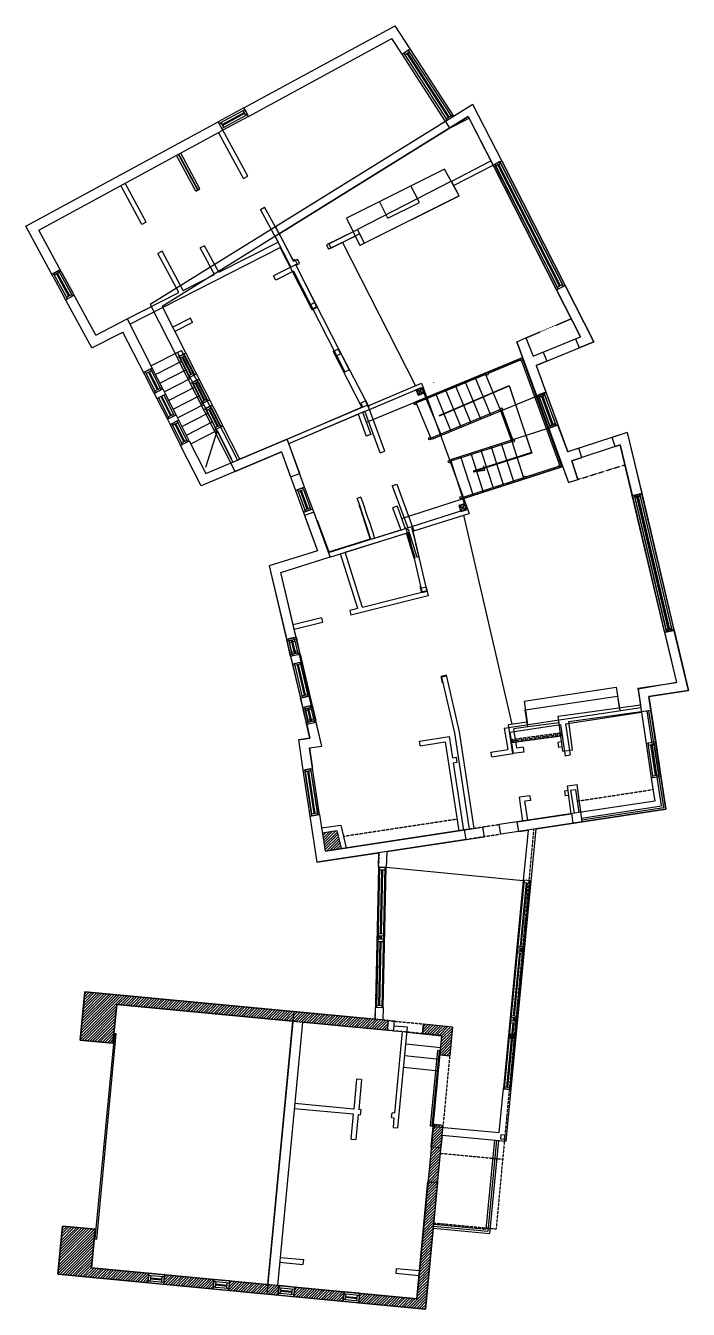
# Model space of a CAD drawing. Header units: inches. Extents: x -829 to 1431, y -48 to 1320.
# Drawn here: x 0 to 682, y 0 to 1320 of the extents above; entities that cross this region are included whole.
import ezdxf

# ---------------------------------------------------------------- set-up
doc = ezdxf.new("R2010")
doc.units = ezdxf.units.IN
doc.header["$MEASUREMENT"] = 0
doc.linetypes.add('DASHED2', pattern=[0.375, 0.25, -0.125])
doc.linetypes.add('HIDDEN2', pattern=[0.1875, 0.125, -0.0625])
for name, color, linetype in [('0-import', 1, 'Continuous'), ('a-anno-dims', 68, 'Continuous'), ('a-anno-note', 15, 'Continuous'), ('a-clng-soff', 167, 'DASHED2'), ('a-deck', 87, 'Continuous'), ('a-door-garage', 5, 'Continuous'), ('a-flor-levl-01', 210, 'Continuous'), ('a-flor-levl-02', 216, 'Continuous'), ('a-glaz-ext', 155, 'Continuous'), ('a-glaz-frm', 156, 'Continuous'), ('a-mill-shlf', 78, 'DASHED2'), ('a-mill-step', 106, 'Continuous'), ('a-step-rise', 5, 'Continuous'), ('a-wall-below', 54, 'Continuous'), ('a-wall-conc', 42, 'Continuous'), ('a-wall-head', 58, 'DASHED2'), ('a-wall-int', 34, 'Continuous'), ('a-wall-low', 65, 'Continuous'), ('a-wall-new', 54, 'Continuous'), ('a-wall-new2', 54, 'Continuous'), ('a-wall-panl', 8, 'Continuous'), ('a-wall-patt', 229, 'Continuous'), ('s-cols-wood', 2, 'Continuous')]:
    doc.layers.add(name, color=color, linetype=linetype)
pattern_1 = [(45, (-24059772.783, -8673728.2047), (-1.41421356237, 1.41421356237), [])]

msp = doc.modelspace()

# ---------------------------------------------------------------- hatches: boundary and pattern name
at = {"layer": 'a-wall-patt'}
h = msp.add_hatch(dxfattribs=at)
h.set_pattern_fill('ANSI31', color=256, scale=16, style=0)
h.set_pattern_definition([(45, (-24059772.783, -8673728.2047), (-1.41421356237, 1.41421356237), [])])
h.paths.add_polyline_path([(324.6, 473.9), (320.2, 492.4), (305.1, 490.1), (308, 471.3)])
h = msp.add_hatch(dxfattribs=at)
h.set_pattern_fill('ANSI31', color=256, scale=16, style=0)
h.set_pattern_definition(pattern_1)
h.paths.add_polyline_path([(55.9, 276.9), (89.8, 273.7), (93.6, 313.5), (372.3, 287), (373.3, 296.9), (60.7, 326.7)])
h = msp.add_hatch(dxfattribs=at)
h.set_pattern_fill('ANSI31', color=256, scale=16, style=0)
h.set_pattern_definition(pattern_1)
h.paths.add_polyline_path([(408.2, 283.6), (409.1, 293.5), (439, 290.7), (436.1, 260.8), (426.2, 261.8), (428.1, 281.7)])
h = msp.add_hatch(dxfattribs=at)
h.set_pattern_fill('ANSI31', color=256, scale=16, style=0)
h.set_pattern_definition(pattern_1)
h.paths.add_polyline_path([(125.8, 27.1), (126.8, 37.1), (67.8, 42.7), (71.6, 82.5), (37.8, 85.7), (33, 36)])
h.paths.add_polyline_path([(192.7, 20.8), (193.7, 30.7), (142.7, 35.6), (141.7, 25.6)])
h.paths.add_polyline_path([(259.6, 14.4), (260.6, 24.4), (209.6, 29.2), (208.6, 19.3)])
h.paths.add_polyline_path([(343.4, 16.5), (342.4, 6.5), (411.3, 0), (429.3, 189.1), (419.4, 190.1), (402.3, 10.9)])
h.paths.add_polyline_path([(326.5, 8.1), (327.5, 18), (276.5, 22.9), (275.5, 12.9)])

# ---------------------------------------------------------------- linework, layer by layer
for p, q in [((365.8, 384.4), (362.2, 381)), ((362.3, 384.5), (365.7, 380.9)), ((513.1, 371.1), (506.1, 371.7)), ((512.1, 371.2), (508.3, 368)), ((508.7, 371.5), (511.8, 367.7)), ((512.8, 367.6), (505.8, 368.2)), ((505.9, 295.9), (499, 296.6)), ((506.2, 299.4), (499.2, 300.1)), ((505.3, 299.5), (501.5, 296.3)), ((501.8, 299.8), (505, 296)), ((499.2, 226), (492.3, 226.7))]:
    msp.add_line(p, q)
at = {"layer": '0-import'}
msp.add_lwpolyline([(256.9, 1113.2), (260.7, 1106.2), (455.2, 1226.9), (478.4, 1181.2), (480.7, 1176.8), (546.1, 1048.5), (555, 1053), (489.6, 1181.3), (460, 1239.3), (256.9, 1113.2)], dxfattribs=at)
at = {"layer": 'a-anno-dims'}
for p, q in [((401.6, 945.9), (409.4, 942.7)), ((401.7, 945.5), (409.6, 942.3)), ((403.9, 940.4), (407.1, 948.2)), ((404, 940), (407.3, 947.8)), ((445.6, 826.7), (453.2, 822.8)), ((445.8, 826.2), (453.3, 822.4)), ((447.5, 821), (451.3, 828.5)), ((447.6, 820.5), (451.5, 828.1)), ((281.2, 673.6), (294.1, 619.1)), ((282.2, 673.8), (295.1, 619.3)), ((561.3, 509.8), (562.8, 499.9))]:
    msp.add_line(p, q, dxfattribs=at)
at = {"layer": 'a-anno-note'}
msp.add_lwpolyline([(425.3, 919.4), (497.3, 950.2), (520.3, 881.1), (460.1, 861.9), (471.9, 863.5), (471.1, 867.5)], dxfattribs=at)
at = {"layer": 'a-clng-soff'}
for p, q in [((514.5, 999.1), (561.2, 1018.9)), ((568, 853.5), (616.3, 868.6)), ((522.5, 493.8), (483.9, 82.7)), ((363.3, 469.6), (359.4, 298.6)), ((426.6, 160.5), (490.6, 154.4)), ((419.8, 88.8), (483.9, 82.7))]:
    msp.add_line(p, q, dxfattribs=at)
at = {"layer": 'a-deck'}
for p, q in [((653.9, 517.7), (639.1, 615.5)), ((656.2, 516), (641.1, 615.8)), ((658.5, 514.4), (643, 616.1)), ((571.8, 505.3), (653.9, 517.7)), ((572.1, 503.3), (656.2, 516)), ((572.4, 501.3), (658.5, 514.4)), ((482.2, 174.1), (473.4, 82.5)), ((484.2, 173.9), (475.2, 80.3)), ((486.2, 173.7), (477, 78.1)), ((419.3, 83.6), (477, 78.1)), ((419.5, 85.6), (475.2, 80.3)), ((419.7, 87.6), (473.4, 82.5))]:
    msp.add_line(p, q, dxfattribs=at)
at = {"layer": 'a-door-garage'}
msp.add_lwpolyline([(71.2, 72.5), (73.2, 72.3), (93.2, 283.4), (91.2, 283.6)], close=True, dxfattribs=at)
at = {"layer": 'a-flor-levl-01'}
msp.add_lwpolyline([(425.5, 918.9), (497.4, 949.8), (520.5, 880.7), (460.3, 861.5), (472.1, 863), (471.3, 867.1)], dxfattribs=at)
at = {"layer": 'a-flor-levl-02'}
for p, q in [((325.7, 1097.2), (400.9, 949.7)), ((352.3, 929.1), (407.2, 952.4)), ((407.2, 952.4), (456.3, 818.5)), ((399.4, 800.7), (456.3, 818.5)), ((500.4, 601.9), (450.7, 816.8))]:
    msp.add_line(p, q, dxfattribs=at)
at = {"layer": 'a-glaz-ext'}
for p, q in [((546.1, 1048.5), (480.7, 1176.8)), ((482.5, 1177.7), (547.8, 1049.4)), ((483.4, 1176), (488.7, 1178.7)), ((549.2, 1052.3), (485.6, 1177.1)), ((550.1, 1052.8), (486.5, 1177.5)), ((553.2, 1052.1), (487.8, 1180.5)), ((489.6, 1181.3), (555, 1053)), ((546.9, 1051.2), (552.3, 1053.9)), ((657, 696.8), (623.8, 837)), ((625.8, 837.4), (658.9, 697.3)), ((626.2, 835.5), (632.1, 836.9)), ((660.9, 699.8), (628.7, 836)), ((661.9, 700), (629.6, 836.3)), ((664.8, 698.7), (631.6, 838.8)), ((633.6, 839.3), (666.7, 699.1)), ((658.5, 699.2), (664.3, 700.6))]:
    msp.add_line(p, q, dxfattribs=at)
at = {"layer": 'a-glaz-frm'}
for p, q in [((440.3, 1227.1), (395.5, 1296.3)), ((431.8, 1221.8), (387.1, 1290.8)), ((389.9, 1290.3), (432.4, 1224.5)), ((392, 1291.6), (434.5, 1225.8)), ((392.8, 1292.2), (435.3, 1226.4)), ((437.5, 1227.7), (394.9, 1293.5)), ((224.5, 1235.8), (198.1, 1221.5)), ((200.8, 1220.7), (223.7, 1233.1)), ((202, 1218.5), (224.8, 1230.9)), ((202.5, 1217.7), (225.3, 1230.1)), ((226.5, 1227.9), (203.7, 1215.5)), ((229.1, 1227), (202.7, 1212.7)), ((480.7, 1176.8), (546.1, 1048.5)), ((546.9, 1051.2), (483.4, 1175.9)), ((549.2, 1052.3), (485.6, 1177.1)), ((550.1, 1052.8), (486.5, 1177.5)), ((488.7, 1178.6), (552.3, 1053.9)), ((555, 1053), (489.6, 1181.3)), ((28.3, 1061.9), (39.7, 1040.9)), ((28.3, 1061.9), (39.7, 1040.9)), ((42.9, 1039.2), (28.6, 1065.5)), ((31.7, 1065), (44.1, 1042.1)), ((32.6, 1065.4), (45, 1042.6)), ((33.9, 1068.4), (48.2, 1042)), ((37, 1066.7), (48.5, 1045.6)), ((48.5, 1045.6), (37, 1066.7)), ((193.9, 904.1), (155.8, 979)), ((158.5, 978.1), (167.6, 960.3)), ((160.7, 979.2), (169.8, 961.4)), ((161.6, 979.7), (170.7, 961.9)), ((163.8, 980.8), (172.9, 963)), ((164.7, 983.5), (202.9, 908.6)), ((127.1, 964.2), (136.2, 946.4)), ((129.3, 965.3), (139.3, 945.7)), ((141.1, 946.6), (130.2, 968)), ((121.3, 963.5), (132.2, 942.1)), ((133.9, 943), (124, 962.6)), ((126.2, 963.7), (135.3, 945.9)), ((166.7, 957.6), (175.6, 962.1)), ((169.4, 952.2), (178.3, 956.8)), ((172.1, 951.4), (181.2, 933.5)), ((174.3, 952.5), (183.4, 934.7)), ((175.2, 953), (184.3, 935.1)), ((177.5, 954.1), (186.5, 936.3)), ((147.6, 916.3), (136.7, 937.7)), ((138.9, 938.8), (148.9, 919.2)), ((139.8, 939.3), (149.8, 919.7)), ((142, 940.4), (152.9, 919)), ((154.7, 919.9), (143.8, 941.3)), ((525.7, 939.8), (537.9, 906.3)), ((525.8, 939.3), (537.9, 906.3)), ((539.2, 908.5), (528.2, 938.6)), ((539.1, 908.9), (528.4, 938.1)), ((541.6, 909.4), (530.7, 939.4)), ((541.4, 909.8), (530.8, 939)), ((542.5, 909.7), (531.6, 939.8)), ((542.4, 910.1), (531.8, 939.4)), ((533.8, 940.6), (544.9, 910.6)), ((534, 940.2), (544.7, 911)), ((535.2, 942.7), (547.3, 909.8)), ((535.2, 942.7), (547.3, 909.8)), ((134.9, 936.8), (145.8, 915.4)), ((180.3, 930.8), (189.2, 935.4)), ((183.1, 925.5), (192, 930)), ((185.7, 924.6), (194.8, 906.8)), ((188, 925.8), (197, 907.9)), ((188.9, 926.2), (197.9, 908.4)), ((191.1, 927.3), (200.2, 909.5)), ((155.6, 913.7), (166.5, 892.3)), ((168.3, 893.2), (157.4, 914.6)), ((148.5, 910), (159.4, 888.6)), ((161.2, 889.5), (150.3, 910.9)), ((153.4, 910.3), (162.5, 892.5)), ((154.3, 910.7), (163.4, 892.9)), ((295.2, 823.1), (286.9, 845.7)), ((277.5, 842.3), (285.8, 819.7)), ((280.1, 841.1), (287, 822.3)), ((282.4, 842), (289.3, 823.1)), ((283.4, 842.3), (290.2, 823.5)), ((285.7, 843.2), (292.6, 824.3)), ((624, 836.3), (657.2, 696.1)), ((626.4, 834.8), (658.6, 698.5)), ((628.8, 835.3), (661.1, 699.1)), ((629.8, 835.6), (662.1, 699.3)), ((664.5, 699.9), (632.2, 836.2)), ((666.9, 698.4), (633.7, 838.6)), ((268.3, 689), (272, 673.4)), ((272.5, 671.5), (268.8, 687.1)), ((270.8, 687.5), (273.5, 675.9)), ((273.2, 688.1), (275.9, 676.4)), ((274.2, 688.3), (276.9, 676.7)), ((276.6, 688.9), (279.4, 677.2)), ((277, 687), (280.3, 673.3)), ((278.1, 691.3), (281.8, 675.7)), ((282.2, 673.8), (278.5, 689.4)), ((278.5, 689.4), (278.5, 689.4)), ((274.4, 672), (271.2, 685.6)), ((273.6, 686.2), (276.4, 674.5)), ((274.6, 686.4), (277.4, 674.7)), ((274.3, 663.7), (282.6, 628.7)), ((276.7, 662.2), (284.1, 631.1)), ((279.2, 662.8), (286.5, 631.7)), ((280.1, 663), (287.5, 631.9)), ((282.6, 663.6), (289.9, 632.5)), ((284.1, 666), (292.4, 631)), ((294.7, 621.3), (298.3, 605.7)), ((284.9, 618.9), (288.6, 603.4)), ((289.1, 601.4), (285.4, 617)), ((287.3, 617.5), (290.1, 605.8)), ((291, 601.9), (287.8, 615.5)), ((289.8, 618), (292.5, 606.4)), ((290.2, 616.1), (293, 604.4)), ((290.7, 618.3), (293.5, 606.6)), ((291.2, 616.3), (294, 604.6)), ((293.2, 618.8), (295.9, 607.2)), ((293.6, 616.9), (296.9, 603.3)), ((298.8, 603.7), (295.1, 619.3)), ((638.1, 582), (643.5, 546.4)), ((645.2, 548.7), (640.3, 582.1)), ((646.2, 583), (651.1, 549.6)), ((648, 583.5), (653.4, 547.9)), ((647.7, 549.1), (643, 580.7)), ((648.7, 549.3), (644, 580.9)), ((285.2, 554.7), (292.4, 507.3)), ((285.2, 554.7), (292.4, 507.3)), ((294.4, 507.6), (287.2, 555)), ((293.1, 555.9), (300.3, 508.5)), ((302.3, 508.8), (295.1, 556.2)), ((302.3, 508.8), (295.1, 556.2)), ((287.5, 553.1), (294.1, 509.6)), ((289.9, 553.4), (296.5, 509.9)), ((289.9, 553.4), (296.5, 509.9)), ((290.9, 553.6), (297.5, 510.1)), ((290.9, 553.6), (297.5, 510.1)), ((293.4, 554), (300, 510.5)), ((362.9, 454.8), (359.7, 310.8)), ((363.9, 454.8), (360.7, 310.7)), ((363.8, 452.1), (369.8, 452)), ((364.9, 386.4), (366.3, 452)), ((365.9, 386.4), (367.3, 452)), ((366.7, 310.6), (369.9, 454.6)), ((367.7, 310.6), (370.9, 454.6)), ((511.8, 441.1), (491.3, 227.5)), ((512.8, 441.7), (492.3, 226.7)), ((498.2, 226.1), (518.8, 441.1)), ((499.3, 226.7), (519.8, 440.4)), ((508.8, 373.2), (515.1, 438.8)), ((509.8, 373.1), (516.1, 438.7)), ((512.6, 439), (518.6, 438.4)), ((361.3, 384.5), (369.3, 384.3)), ((362.4, 386.5), (368.4, 386.3)), ((365.8, 384.4), (365.7, 380.9)), ((361.2, 381), (369.2, 380.8)), ((362.2, 378.4), (368.2, 378.2)), ((363.2, 312.7), (364.7, 378.3)), ((364.2, 312.7), (365.7, 378.3)), ((512.3, 372.9), (506.3, 373.5)), ((508.3, 368), (508.7, 371.5)), ((501.9, 301.6), (508.1, 366.3)), ((502.9, 301.5), (509.1, 366.2)), ((511.6, 365.9), (505.7, 366.5)), ((360.7, 312.7), (366.7, 312.6)), ((360.7, 310.7), (366.7, 310.6)), ((494.9, 228.4), (501.3, 294.6)), ((495.9, 228.3), (502.3, 294.5)), ((504.8, 294.3), (498.8, 294.8)), ((505.5, 301.2), (499.5, 301.8)), ((501.5, 296.3), (501.8, 299.8)), ((492.5, 228.7), (498.4, 228.1)), ((141.7, 25.6), (125.8, 27.1)), ((142.7, 35.6), (126.8, 37.1)), ((141.9, 27.6), (128, 28.9)), ((128.2, 31.4), (140.2, 30.3)), ((128.3, 32.4), (140.3, 31.3)), ((128.6, 34.9), (142.5, 33.6)), ((209.6, 29.2), (193.7, 30.7)), ((195.5, 28.6), (209.4, 27.2)), ((208.6, 19.3), (192.7, 20.8)), ((208.8, 21.3), (194.9, 22.6)), ((195.1, 25.1), (207.1, 23.9)), ((195.2, 26.1), (207.2, 24.9)), ((275.5, 12.9), (259.6, 14.4)), ((276.5, 22.9), (260.6, 24.4)), ((275.7, 14.9), (261.8, 16.2)), ((262, 18.7), (274, 17.6)), ((262.1, 19.7), (274.1, 18.6)), ((262.4, 22.2), (276.3, 20.9)), ((343.4, 16.5), (327.5, 18)), ((329, 13.3), (341, 12.2)), ((329.3, 15.8), (343.2, 14.5)), ((342.4, 6.5), (326.5, 8.1)), ((342.6, 8.5), (328.7, 9.9)), ((328.9, 12.4), (340.9, 11.2))]:
    msp.add_line(p, q, dxfattribs=at)
for points in [[(388.8, 1291.9), (389.9, 1290.3), (394.9, 1293.5), (393.8, 1295.2)], [(223.7, 1233.1), (225.4, 1234.1), (228.3, 1228.8), (226.5, 1227.9)], [(199.1, 1219.8), (200.8, 1220.7), (203.7, 1215.5), (201.9, 1214.5)], [(433.5, 1222.8), (432.4, 1224.5), (437.5, 1227.7), (438.6, 1226)], [(482.5, 1177.7), (483.4, 1175.9), (488.7, 1178.6), (487.8, 1180.4)], [(33.9, 1068.4), (34.8, 1066.6), (29.5, 1063.8), (28.6, 1065.5)], [(47.2, 1043.8), (48.2, 1042), (42.9, 1039.2), (41.9, 1040.9)], [(547.8, 1049.4), (546.9, 1051.2), (552.3, 1053.9), (553.2, 1052.1)], [(157.6, 979.9), (158.5, 978.1), (163.8, 980.8), (162.9, 982.6)], [(128.4, 967.1), (129.3, 965.3), (124, 962.6), (123, 964.4)], [(168.5, 958.5), (167.6, 960.3), (172.9, 963), (173.8, 961.2)], [(171.2, 953.1), (172.1, 951.4), (177.5, 954.1), (176.6, 955.9)], [(138.4, 947.5), (139.3, 945.7), (133.9, 943), (133, 944.8)], [(527.5, 940.4), (528.2, 938.6), (533.8, 940.6), (533.2, 942.5)], [(527.7, 940), (528.4, 938.1), (534, 940.2), (533.3, 942.1)], [(182.1, 931.8), (181.2, 933.5), (186.5, 936.3), (187.4, 934.5)], [(184.8, 926.4), (185.7, 924.6), (191.1, 927.3), (190.2, 929.1)], [(152, 920.8), (152.9, 919), (147.6, 916.3), (146.7, 918.1)], [(155.6, 913.7), (156.5, 911.9), (151.2, 909.2), (150.3, 910.9)], [(539.8, 907), (539.1, 908.9), (544.7, 911), (545.4, 909.1)], [(195.7, 905), (194.8, 906.8), (200.2, 909.5), (201.1, 907.7)], [(539.9, 906.6), (539.2, 908.5), (544.9, 910.6), (545.6, 908.7)], [(165.6, 894), (166.5, 892.3), (161.2, 889.5), (160.3, 891.3)], [(279.4, 843), (280.1, 841.1), (285.7, 843.2), (285, 845)], [(625.9, 836.7), (626.4, 834.8), (632.2, 836.2), (631.8, 838.1)], [(287.6, 820.4), (287, 822.3), (292.6, 824.3), (293.3, 822.5)], [(659.1, 696.6), (658.6, 698.5), (664.5, 699.9), (664.9, 698)], [(270.3, 689.5), (270.8, 687.5), (276.6, 688.9), (276.1, 690.9)], [(276.6, 688.9), (277, 687), (271.2, 685.6), (270.7, 687.5)], [(274, 673.9), (273.5, 675.9), (279.4, 677.2), (279.8, 675.3)], [(279.8, 675.3), (280.3, 673.3), (274.4, 672), (274, 673.9)], [(276.7, 662.2), (276.3, 664.2), (282.1, 665.6), (282.6, 663.6)], [(284.6, 629.1), (284.1, 631.1), (289.9, 632.5), (290.4, 630.5)], [(286.9, 619.4), (287.3, 617.5), (293.2, 618.8), (292.7, 620.8)], [(293.2, 618.8), (293.6, 616.9), (287.8, 615.5), (287.3, 617.5)], [(290.6, 603.8), (290.1, 605.8), (295.9, 607.2), (296.4, 605.2)], [(296.4, 605.2), (296.9, 603.3), (291, 601.9), (290.6, 603.8)], [(640.3, 582.3), (640.6, 580.4), (646.5, 581.3), (646.2, 583.2)], [(293.1, 555.9), (293.4, 554), (287.5, 553.1), (287.2, 555)], [(287.2, 555), (287.5, 553.1), (293.4, 554), (293.1, 555.9)], [(645.5, 546.7), (645.2, 548.7), (651.1, 549.6), (651.4, 547.6)], [(300, 510.5), (300.3, 508.5), (294.4, 507.6), (294.1, 509.6)], [(294.4, 507.6), (294.1, 509.6), (300, 510.5), (300.3, 508.5)], [(126.6, 35.1), (128.6, 34.9), (128, 28.9), (126, 29.1)], [(140.5, 33.8), (142.5, 33.6), (141.9, 27.6), (139.9, 27.8)], [(193.5, 28.7), (195.5, 28.6), (194.9, 22.6), (192.9, 22.8)], [(207.4, 27.4), (209.4, 27.2), (208.8, 21.3), (206.8, 21.5)], [(260.4, 22.4), (262.4, 22.2), (261.8, 16.2), (259.8, 16.4)], [(274.3, 21.1), (276.3, 20.9), (275.7, 14.9), (273.7, 15.1)], [(327.3, 16), (329.3, 15.8), (328.7, 9.9), (326.7, 10.1)], [(341.2, 14.7), (343.2, 14.5), (342.6, 8.5), (340.6, 8.7)]]:
    msp.add_lwpolyline(points, close=True, dxfattribs=at)
at = {"layer": 'a-mill-shlf'}
for p, q in [((499, 586), (551.5, 593.1)), ((499.2, 584.5), (551.7, 591.6)), ((567.2, 522.7), (645.3, 534.6)), ((444, 504.1), (326.8, 486.3))]:
    msp.add_line(p, q, dxfattribs=at)
at = {"layer": 'a-mill-shlf', "linetype": 'HIDDEN2'}
msp.add_line((499.3, 583), (551.9, 590.1), dxfattribs=at)
at = {"layer": 'a-mill-step'}
for p, q in [((508.5, 976.1), (475.6, 962.5)), ((510, 975.5), (549.2, 868.6)), ((473.1, 961.5), (400.6, 931.5)), ((473.5, 961.6), (473.1, 961.5)), ((488.4, 925.5), (415.5, 895.4)), ((489.8, 924.9), (501.1, 894.1)), ((500.5, 892.7), (436.9, 872.2)), ((514.5, 856.3), (548.5, 867.2)), ((448.8, 835.1), (512.4, 855.6))]:
    msp.add_line(p, q, dxfattribs=at)
for centre in [(509.6, 976.5), (474.5, 962), (400.6, 931.5), (489.4, 925.9), (415.5, 895.4), (501.5, 893), (435.8, 871.8), (549.6, 867.6), (513.5, 855.9), (447.8, 834.8)]:
    msp.add_circle(centre, 1.12, dxfattribs=at)
at = {"layer": 'a-step-rise'}
for p, q in [((156, 984), (129.2, 970.4)), ((510.5, 978.5), (401.4, 933.4)), ((411.6, 937.6), (510.5, 978.5)), ((510.5, 978.5), (551.6, 866.6)), ((510.5, 978.5), (551.6, 866.6)), ((160.5, 975.1), (133.8, 961.5)), ((165.1, 966.2), (138.3, 952.6)), ((169.6, 957.3), (142.9, 943.6)), ((419.4, 953.1), (419.6, 952.8)), ((468.3, 915.6), (452.2, 954.4)), ((468.3, 915.6), (452.2, 954.4)), ((478.5, 919.8), (462.4, 958.6)), ((478.5, 919.8), (462.4, 958.6)), ((488.6, 924), (472.6, 962.8)), ((488.6, 924), (472.6, 962.8)), ((174.1, 948.4), (147.4, 934.7)), ((178.7, 939.4), (151.9, 925.8)), ((350.4, 912.3), (417.2, 939.9)), ((353.5, 925.6), (407.1, 948.2)), ((407.1, 948.2), (411.5, 937.5)), ((427.6, 898.8), (411.6, 937.6)), ((427.6, 898.8), (411.6, 937.6)), ((525, 939), (417.5, 894.6)), ((525, 939), (417.5, 894.6)), ((437.8, 903), (421.7, 941.8)), ((437.8, 903), (421.7, 941.8)), ((448, 907.2), (431.9, 946)), ((448, 907.2), (431.9, 946)), ((458.1, 911.4), (442.1, 950.2)), ((458.1, 911.4), (442.1, 950.2)), ((183.2, 930.5), (156.5, 916.9)), ((417.5, 894.6), (401.4, 933.4)), ((417.5, 894.6), (401.4, 933.4)), ((187.8, 921.6), (161, 908)), ((192.3, 912.7), (165.6, 899.1)), ((499.6, 894), (488.6, 924)), ((488.7, 924), (499.7, 894)), ((196.8, 903.8), (170.1, 890.2)), ((196.8, 903.8), (185.1, 865.7)), ((196.8, 903.8), (211.7, 874.7)), ((537.1, 906.1), (436.8, 873.7)), ((537.1, 906.1), (436.8, 873.7)), ((478.7, 887.2), (491.6, 847.2)), ((478.7, 887.2), (491.6, 847.2)), ((489.2, 890.6), (502, 850.6)), ((489.2, 890.6), (502, 850.6)), ((499.6, 894), (512.5, 854)), ((499.6, 894), (512.5, 854)), ((436.8, 873.7), (449.7, 833.7)), ((436.8, 873.7), (449.7, 833.7)), ((447.3, 877.1), (460.2, 837.1)), ((447.3, 877.1), (460.2, 837.1)), ((457.8, 880.5), (470.6, 840.5)), ((457.8, 880.5), (470.6, 840.5)), ((468.2, 883.8), (481.1, 843.9)), ((468.2, 883.8), (481.1, 843.9)), ((386.7, 813.5), (551.6, 866.6)), ((551.6, 866.6), (449.7, 833.7)), ((453.2, 822.8), (449.6, 833.8)), ((397.1, 805.3), (453.2, 822.8)), ((370.9, 454.6), (511.8, 441.1)), ((392.2, 285.1), (428, 281.3)), ((419.2, 188.1), (428, 281.3)), ((391.1, 273), (426.9, 269.3)), ((389.9, 261.1), (425.8, 257.4)), ((388.8, 249.1), (424.6, 245.4))]:
    msp.add_line(p, q, dxfattribs=at)
msp.add_lwpolyline([(416.1, 188.7), (418.1, 188.5), (425.5, 266), (423.5, 266.2)], close=True, dxfattribs=at)
at = {"layer": 'a-wall-below'}
for p, q in [((55.9, 276.9), (60.7, 326.7)), ((60.7, 326.7), (275.7, 306.2)), ((93.6, 313.5), (89.8, 273.7)), ((274.8, 296.3), (93.6, 313.5)), ((249, 25.5), (274.8, 296.3)), ((89.8, 273.7), (55.9, 276.9)), ((33, 36), (37.8, 85.7)), ((37.8, 85.7), (71.6, 82.5)), ((71.6, 82.5), (67.8, 42.7)), ((67.8, 42.7), (249, 25.5)), ((248.1, 15.5), (33, 36))]:
    msp.add_line(p, q, dxfattribs=at)
at = {"layer": 'a-wall-conc'}
for p, q in [((512.6, 625.6), (607.5, 640)), ((607.5, 640), (611.2, 615.8)), ((512.6, 625.6), (516.3, 601.4))]:
    msp.add_line(p, q, dxfattribs=at)
at = {"layer": 'a-wall-head'}
for p, q in [((487.1, 498.5), (451.5, 493.1)), ((488.6, 488.6), (453, 483.2)), ((372.3, 287), (373.3, 296.9)), ((373.3, 296.9), (409.1, 293.5)), ((409.1, 293.5), (408.2, 283.6)), ((408.2, 283.6), (372.3, 287)), ((419.4, 190.1), (426.2, 261.8)), ((436.1, 260.8), (429.3, 189.1)), ((429.3, 189.1), (419.4, 190.1))]:
    msp.add_line(p, q, dxfattribs=at)
at = {"layer": 'a-wall-int'}
for p, q in [((224.2, 1162.9), (198.5, 1210.4)), ((228.6, 1165.3), (202.9, 1212.7)), ((437.6, 1160.1), (478.4, 1181.2)), ((437.6, 1160.1), (478.4, 1181.2)), ((440, 1155.7), (480.7, 1176.8)), ((440, 1155.7), (480.7, 1176.8)), ((224.2, 1162.9), (228.6, 1165.3)), ((430.7, 1172.8), (329.9, 1122.3)), ((445.7, 1145.2), (430.7, 1172.8)), ((119.6, 1115.6), (97.9, 1155.8)), ((124, 1118), (102.3, 1158.2)), ((404.9, 1138.3), (396.2, 1155.5)), ((445.7, 1145.2), (343.8, 1094.2)), ((372.6, 1122.4), (364, 1139.4)), ((372.6, 1122.4), (404.9, 1138.3)), ((241.4, 1131.3), (245.8, 1133.6)), ((259.6, 1097.7), (241.4, 1131.3)), ((264.1, 1099.9), (245.8, 1133.6)), ((329.9, 1122.3), (343.8, 1094.2)), ((124, 1118), (119.6, 1115.6)), ((311.8, 1096), (341.3, 1110.5)), ((517.4, 1114.7), (518.3, 1115.1)), ((198.7, 1066.6), (259.6, 1097.7)), ((256.5, 1103.5), (272.8, 1071.9)), ((260.7, 1106.2), (275.3, 1078)), ((275, 1078.6), (264.1, 1099.9)), ((336.8, 1108.3), (309.5, 1094.8)), ((339.1, 1103.8), (311.6, 1090.3)), ((314.1, 1091.4), (311.8, 1096)), ((314, 1091.5), (343.5, 1106)), ((107.1, 1013.2), (262.4, 1092.3)), ((140.4, 1088.2), (136, 1085.9)), ((157.7, 1045.7), (136, 1085.9)), ((162.1, 1048), (140.4, 1088.2)), ((183.9, 1093.9), (179.5, 1091.6)), ((194.2, 1064.3), (179.5, 1091.6)), ((198.7, 1066.6), (183.9, 1093.9)), ((272.8, 1071.9), (262.4, 1092.3)), ((309.5, 1094.8), (311.6, 1090.3)), ((272.8, 1071.9), (254.9, 1062.9)), ((272.8, 1071.9), (277.2, 1074.2)), ((277, 1079.6), (275, 1078.6)), ((275.3, 1078), (279.5, 1080.1)), ((277, 1079.6), (279.1, 1075)), ((279.1, 1075), (277.2, 1074.2)), ((277.2, 1074.2), (277.2, 1074.2)), ((278, 1073.8), (281.7, 1075.6)), ((278, 1073.8), (332.7, 966.3)), ((281.8, 1075.5), (279.5, 1080.1)), ((162.1, 1048), (194.2, 1064.3)), ((257.2, 1058.5), (254.9, 1062.9)), ((275.4, 1067.8), (257.2, 1058.5)), ((275.4, 1067.8), (328.3, 964.1)), ((104.4, 1018.6), (157.7, 1045.7)), ((169.4, 1019.3), (151.2, 1010.1)), ((171.7, 1014.9), (169.4, 1019.3)), ((171.7, 1014.9), (153.5, 1005.6)), ((156, 984), (160.4, 986.3)), ((213.2, 871.6), (156, 984)), ((217.9, 873.6), (160.4, 986.3)), ((328.3, 964.1), (332.7, 966.3)), ((268.7, 895.1), (351.1, 930)), ((268.9, 895.1), (346.6, 928.1)), ((344.6, 932), (349.1, 934.3)), ((344.6, 932), (346.6, 928.1)), ((346.6, 922.6), (353.5, 925.6)), ((349.1, 934.3), (351.8, 928.9)), ((351.1, 930), (353.5, 925.6)), ((351.8, 928.9), (352.3, 929.1)), ((369.3, 882.5), (352.3, 929.1)), ((270.6, 890.5), (342, 920.7)), ((270.8, 890.5), (348.9, 923.6)), ((342, 920.7), (350.2, 898.2)), ((346.6, 922.6), (354.9, 899.9)), ((364.7, 880.8), (348.9, 923.6)), ((354.9, 899.9), (350.2, 898.2)), ((364.7, 880.8), (369.3, 882.5)), ((377.1, 847), (381.8, 848.7)), ((377.1, 847), (392.9, 803.9)), ((381.8, 848.7), (399.4, 800.7)), ((344.8, 835.3), (341.1, 833.9)), ((382.1, 825.9), (377.4, 824.2)), ((377.4, 824.2), (385.7, 801.7)), ((382.1, 825.9), (390.4, 803.2)), ((311.4, 778.5), (385.7, 801.7)), ((312.7, 773.6), (393.8, 799)), ((328.7, 778.6), (391.7, 798.3)), ((358.9, 793.3), (392.9, 803.9)), ((390.4, 803.2), (397.1, 805.3)), ((393.6, 802.2), (391.7, 801.6)), ((400.7, 772.8), (391.7, 801.6)), ((399.7, 772.5), (391.7, 798.3)), ((402.6, 773.3), (393.6, 802.2)), ((407.9, 737.9), (393.8, 799)), ((398.5, 800.5), (399.4, 800.7)), ((412.9, 738.3), (398.5, 800.5)), ((311.4, 778.5), (355.1, 792.1)), ((312.7, 773.6), (323.9, 777.1)), ((341.5, 720.7), (323.9, 777.1)), ((346.4, 722), (328.7, 778.6)), ((400.7, 772.8), (399.7, 772.5)), ((404.5, 773.8), (402.6, 773.3)), ((645, 767.2), (645.9, 767.5)), ((406.5, 743.7), (405.8, 743.6)), ((407.3, 737), (405.8, 743.6)), ((411.9, 742.6), (406.6, 741.3)), ((406.6, 741.3), (407.6, 737.4)), ((411.9, 742.6), (414, 733.9)), ((414, 733.9), (334.5, 713.8)), ((407.6, 737.4), (346.4, 722)), ((412.9, 738.3), (407.3, 737)), ((412.8, 739), (407.9, 737.9)), ((341.5, 720.7), (333.3, 718.6)), ((333.3, 718.6), (334.5, 713.8)), ((304.2, 711.3), (275.1, 704)), ((305.3, 706.4), (276.2, 699.1)), ((304.2, 711.3), (305.4, 706.5)), ((432.9, 652.1), (427.3, 650.8)), ((428.8, 644.2), (427.3, 650.8)), ((433, 651.3), (428.2, 650.2)), ((441.4, 592.9), (428.2, 650.2)), ((446.3, 593.9), (432.9, 652.1)), ((429.5, 644.4), (428.8, 644.2)), ((492.3, 597.8), (632.6, 619)), ((555.1, 602.2), (633.3, 614.1)), ((492.3, 597.8), (495.8, 575.8)), ((515.7, 603.9), (496.5, 601.3)), ((501, 571.7), (496.5, 601.3)), ((498, 593.6), (550.2, 601.5)), ((516.4, 599), (502.2, 597.1)), ((505.2, 577.3), (502.2, 597.1)), ((550.2, 601.5), (555, 569.4)), ((555.1, 602.2), (560, 570.2)), ((405, 584.5), (435.7, 589.2)), ((405.7, 579.6), (405, 584.5)), ((405.7, 579.6), (431.5, 583.5)), ((431.5, 583.5), (445.4, 492.1)), ((435.7, 589.2), (439.1, 567.2)), ((456.5, 493.8), (441.4, 592.9)), ((461.4, 494.6), (446.3, 593.9)), ((498, 593.6), (501.5, 571.6)), ((551.2, 583.5), (547.4, 583)), ((547.4, 583), (548.1, 578)), ((439.1, 567.2), (442.9, 567.8)), ((478.5, 573.1), (495.8, 575.8)), ((479.3, 568.1), (501.5, 571.6)), ((512.4, 573.2), (501, 571.7)), ((511.7, 578.2), (505.2, 577.3)), ((511.7, 578.2), (512.4, 573.2)), ((551.8, 578.5), (548.1, 578)), ((555, 569.4), (560, 570.2)), ((439.8, 562.2), (443.7, 562.9)), ((439.8, 562.2), (450.3, 492.9)), ((518.5, 528.3), (507.8, 526.8)), ((518.5, 528.3), (519.1, 523.3)), ((557.7, 533.6), (554.1, 533.1)), ((554.1, 533.1), (554.8, 528.1)), ((558.4, 528.6), (554.8, 528.1)), ((560.4, 533.9), (565.4, 534.6)), ((560.4, 533.9), (564, 510.2)), ((565.4, 534.6), (569, 510.9)), ((511.5, 502.2), (507.8, 526.8)), ((519.1, 523.3), (513.5, 522.6)), ((516.5, 503), (513.5, 522.6)), ((378.3, 286.4), (387.3, 285.6)), ((387.3, 285.6), (379.3, 201.9)), ((340.4, 236.8), (337.5, 205.9)), ((345.4, 236.3), (340.4, 236.8)), ((345.4, 236.3), (342.5, 205.4)), ((337.5, 205.9), (276.8, 211.7)), ((337, 200.9), (334.6, 175.1)), ((342, 200.5), (339.5, 174.6)), ((345, 205.2), (342.5, 205.4)), ((376.3, 197.2), (376.8, 202.2)), ((379.3, 201.9), (376.8, 202.2)), ((376.3, 197.2), (378.8, 197)), ((378.8, 197), (377.9, 187)), ((334.6, 175.1), (339.5, 174.6)), ((261.7, 53.4), (285.6, 51.1)), ((261.2, 48.4), (285.1, 46.2)), ((285.6, 51.1), (285.1, 46.2)), ((381.2, 42), (380.7, 37.1)), ((381.2, 42), (405.1, 39.8)), ((380.7, 37.1), (404.6, 34.8))]:
    msp.add_line(p, q, dxfattribs=at)
for points in [[(548.6, 603.3), (516.4, 599), (513.9, 616.6), (608.7, 630.7), (610.5, 618.6)], [(304.3, 495.1), (324, 498.1), (329.6, 474.6)], [(305.1, 490.1), (320.2, 492.4), (324.6, 473.9)], [(377.9, 187), (382.9, 186.5), (392.7, 290.1), (378.8, 291.4)], [(276.3, 206.7), (337, 200.9)], [(342, 200.5), (344.5, 200.2), (345, 205.2)]]:
    msp.add_lwpolyline(points, dxfattribs=at)
for centre in [(517.8, 1114.9), (645.4, 767.3)]:
    msp.add_circle(centre, 0.5, dxfattribs=at)
for centre, radius, start, end in [((-853.7, 409.9), 1267.8, 17.5481, 19.5411), ((-853.7, 409.9), 1271.8, 17.5475, 19.5425), ((-893.8, 483.2), 1330.4, 12.6138, 14.0081), ((-857.1, 365), 1315.8, 8.6492, 8.867), ((-857.1, 365), 1351.8, 8.6432, 8.8551)]:
    msp.add_arc(centre, radius, start, end, dxfattribs=at)
at = {"layer": 'a-wall-low'}
for p, q in [((179.3, 1152.4), (159.5, 1189.1)), ((174.9, 1150.1), (155.1, 1186.7)), ((177.1, 1151.2), (157.3, 1187.9)), ((177.5, 1151.5), (157.7, 1188.1)), ((174.9, 1150.1), (179.3, 1152.4))]:
    msp.add_line(p, q, dxfattribs=at)
at = {"layer": 'a-wall-new'}
for p, q in [((224.5, 1235.8), (380, 1320.2)), ((395.5, 1296.3), (380, 1320.2)), ((229.2, 1227), (376.6, 1307)), ((387.1, 1290.8), (376.6, 1307)), ((387.1, 1290.8), (395.5, 1296.3)), ((460, 1239.3), (128.1, 1033.3)), ((229.2, 1227), (224.5, 1235.8)), ((460, 1239.3), (431.8, 1221.8)), ((489.6, 1181.3), (460, 1239.3)), ((489.6, 1181.4), (460, 1239.3)), ((0, 1114), (198.1, 1221.5)), ((455.2, 1226.9), (140.3, 1031.4)), ((202.9, 1212.7), (198.1, 1221.5)), ((431.8, 1221.8), (436, 1215)), ((436, 1215), (456, 1225.2)), ((455.2, 1226.9), (480.7, 1176.8)), ((480.7, 1176.8), (456, 1225.2)), ((13.6, 1110), (202.9, 1212.7)), ((480.7, 1176.8), (489.6, 1181.3)), ((480.7, 1176.8), (489.6, 1181.3)), ((489.6, 1181.4), (489.6, 1181.3)), ((28.3, 1061.9), (0, 1114)), ((37, 1066.7), (13.6, 1110)), ((26.8, 1064.6), (35.6, 1069.4)), ((72.1, 1002.1), (48.5, 1045.6)), ((546.1, 1048.5), (555, 1053)), ((546.1, 1048.5), (555, 1053)), ((570.7, 1000.2), (546.1, 1048.5)), ((546.1, 1048.5), (570.7, 1000.2)), ((584.5, 995), (555, 1053)), ((555, 1053), (584.5, 995)), ((68, 988.8), (39.7, 1040.9)), ((41.1, 1038.2), (49.9, 1043)), ((128.1, 1033.3), (155.8, 979)), ((140.3, 1031.4), (164.7, 983.5)), ((72.1, 1002.1), (104.4, 1018.6)), ((104.4, 1018.6), (130.2, 968)), ((68, 988.8), (100, 1005.1)), ((122.1, 961.8), (100, 1005.1)), ((505.3, 995.2), (514.5, 999.1)), ((505.3, 995.2), (558.4, 850.5)), ((514.5, 999.1), (522.1, 980.4)), ((522.1, 980.4), (570.7, 1000.2)), ((524.9, 970.7), (584.5, 995)), ((565.5, 998.1), (570.7, 1000.2)), ((565.5, 998.1), (569.3, 988.8)), ((584.5, 995), (569.3, 988.8)), ((155.8, 979), (164.7, 983.5)), ((130.2, 968), (121.3, 963.5)), ((524.9, 970.7), (557.5, 881.9)), ((132.2, 942.1), (141.1, 946.6)), ((132.2, 942.1), (134.9, 936.8)), ((134.9, 936.8), (143.8, 941.3)), ((141.1, 946.6), (143.8, 941.3)), ((525.8, 939.3), (535.2, 942.7)), ((145.8, 915.4), (154.7, 919.9)), ((145.8, 915.4), (148.5, 910)), ((148.5, 910), (157.4, 914.6)), ((157.4, 914.6), (154.7, 919.9)), ((193.9, 904.1), (202.9, 908.7)), ((215.5, 861.7), (193.9, 904.1)), ((220.2, 874.5), (202.9, 908.6)), ((538, 906.4), (547.4, 909.8)), ((618.7, 901.9), (557.5, 881.9)), ((618.7, 901.9), (603.1, 896.8)), ((618.7, 901.9), (633.7, 838.6)), ((618.7, 901.9), (633.6, 839.3)), ((159.4, 888.6), (168.3, 893.2)), ((180.6, 847), (159.4, 888.6)), ((168.3, 893.2), (185.3, 859.8)), ((185.3, 859.8), (268.9, 895.1)), ((268.9, 895.1), (220.2, 874.5)), ((259.7, 891.2), (268.9, 895.1)), ((281.9, 859.5), (268.9, 895.1)), ((286.9, 845.7), (268.9, 895.1)), ((611.5, 889), (561.7, 872.7)), ((606.2, 887.3), (603.1, 896.8)), ((606.2, 887.3), (611.5, 889)), ((611.5, 889), (624, 836.3)), ((623.8, 837), (611.5, 889)), ((263.1, 881.8), (180.6, 847)), ((215.5, 861.7), (263.1, 881.8)), ((234, 880.4), (234, 880.4)), ((263.1, 881.8), (272.5, 856.1)), ((263.1, 881.8), (277.5, 842.3)), ((561.7, 872.7), (568, 853.5)), ((272.5, 856.1), (281.9, 859.5)), ((277.5, 842.3), (286.9, 845.7)), ((558.4, 850.5), (568, 853.5)), ((623.8, 837), (633.6, 839.3)), ((624, 836.3), (633.7, 838.6)), ((313.1, 773.8), (296.3, 820.1)), ((286.9, 816.6), (300.1, 780.2)), ((300.1, 780.2), (250.4, 764.6)), ((262.3, 757.9), (313.1, 773.8)), ((250.4, 764.6), (268.8, 687.1)), ((278.5, 689.4), (262.3, 757.9)), ((268.3, 689), (278.1, 691.3)), ((278.5, 689.4), (268.8, 687.1)), ((657, 696.8), (666.7, 699.1)), ((657.2, 696.1), (666.9, 698.4)), ((657.2, 696.1), (669.3, 644.7)), ((666.9, 698.4), (681.6, 636.5)), ((272, 673.4), (281.8, 675.7)), ((272, 673.4), (274.3, 663.7)), ((282.2, 673.8), (272.5, 671.5)), ((281.8, 675.7), (284.1, 666)), ((295.1, 619.3), (282.2, 673.8)), ((272.5, 671.5), (285.4, 617)), ((274.3, 663.7), (284.1, 666)), ((629.7, 638.7), (669.3, 644.7)), ((629.7, 638.7), (638.1, 582)), ((681.6, 636.5), (640.9, 630.3)), ((284.9, 618.9), (294.7, 621.3)), ((640.9, 630.3), (648, 583.5)), ((640.9, 630.3), (648, 583.5)), ((295.1, 619.3), (285.4, 617)), ((558.5, 604.7), (643, 616.1)), ((298.8, 603.7), (289.1, 601.4)), ((289.1, 601.4), (292.3, 587.6)), ((304.6, 579.3), (298.8, 603.7)), ((562.3, 575.4), (558.5, 604.7)), ((292.3, 587.6), (280.5, 585.8)), ((280.5, 585.8), (285.2, 554.7)), ((280.5, 585.8), (285.2, 554.7)), ((648, 583.5), (638.1, 582)), ((291.9, 577.4), (304.6, 579.3)), ((291.9, 577.4), (295.1, 556.2)), ((295.1, 556.2), (291.9, 577.4)), ((552.4, 574), (562.3, 575.4)), ((285.2, 554.7), (295.1, 556.2)), ((285.2, 554.7), (295.1, 556.2)), ((653.4, 547.9), (643.5, 546.4)), ((643.5, 546.4), (647.1, 522.8)), ((653.4, 547.9), (658.5, 514.4)), ((557.3, 538.4), (567.2, 539.7)), ((572.4, 501.3), (567.2, 539.7)), ((647.1, 522.8), (487.1, 498.5)), ((292.4, 507.3), (302.3, 508.8)), ((292.4, 507.3), (302.3, 508.8)), ((292.4, 507.3), (299.6, 460)), ((292.4, 507.3), (299.6, 460)), ((302.3, 508.8), (308, 471.3)), ((302.3, 508.8), (308, 471.3)), ((658.5, 514.4), (488.6, 488.6)), ((308, 471.3), (470, 495.9)), ((451.5, 493.1), (308, 471.3)), ((453, 483.2), (451.5, 493.1)), ((470, 495.9), (471.5, 486)), ((488.6, 488.6), (487.1, 498.5)), ((507.1, 491.4), (516.7, 492.9)), ((516.7, 492.9), (511.8, 441.1)), ((519.8, 440.4), (524.9, 494.1)), ((524.9, 494.1), (572.4, 501.3)), ((453, 483.2), (299.6, 460)), ((371.3, 470.8), (471.5, 486)), ((299.6, 460), (363.2, 469.6)), ((362.9, 454.8), (363.2, 469.6)), ((371.3, 470.8), (370.9, 454.6)), ((362.9, 454.8), (370.9, 454.6)), ((511.9, 441.8), (519.8, 441)), ((275.7, 306.2), (359.4, 298.3)), ((359.4, 298.3), (359.7, 310.8)), ((359.7, 310.8), (367.7, 310.6)), ((367.7, 310.6), (367.4, 297.5)), ((284.7, 295.3), (259, 24.5)), ((378.3, 286.4), (284.7, 295.3)), ((379.3, 296.4), (367.4, 297.5)), ((426.2, 261.8), (436.1, 260.8)), ((491.3, 226.8), (499.2, 226)), ((428.4, 179.2), (427.1, 166.3)), ((417.2, 167.2), (427.1, 166.3)), ((402.3, 10.9), (413.8, 131.4)), ((423.7, 130.4), (411.3, 0)), ((413.8, 131.4), (423.7, 130.4)), ((126.8, 37.1), (125.8, 27.1)), ((142.7, 35.6), (141.7, 25.6)), ((193.7, 30.7), (192.7, 20.8)), ((209.6, 29.2), (208.6, 19.3)), ((411.3, 0), (248.1, 15.5)), ((259, 24.5), (402.3, 10.9)), ((260.6, 24.4), (259.6, 14.4)), ((276.5, 22.9), (275.5, 12.9)), ((327.5, 18), (326.5, 8.1)), ((343.4, 16.5), (342.4, 6.5))]:
    msp.add_line(p, q, dxfattribs=at)
for points in [[(341.3, 1110.5), (348.2, 1096.5), (445.7, 1145.2), (437.9, 1160.2), (341.3, 1110.5)], [(505.3, 995.2), (514.5, 999.1), (522.1, 980.4), (532.2, 984.5), (536, 975.2), (524.9, 970.7), (535, 943.2), (525.6, 939.7), (505.3, 995.2)], [(558.4, 850.5), (568, 853.5), (561.7, 872.7), (572, 876.1), (568.9, 885.6), (557.5, 881.9), (547.4, 909.4), (538, 905.9), (558.4, 850.5)], [(278.1, 691.3), (262.3, 757.9), (313.1, 773.8), (295.2, 823.1), (285.8, 819.7), (300.1, 780.2)], [(296.3, 819.9), (286.9, 816.6)], [(300.1, 780.2), (250.4, 764.6), (268.3, 689)], [(657, 696.8), (669.3, 644.7), (629.8, 637.8), (632.2, 621.6)], [(643, 616.1), (640.9, 630.3), (681.6, 636.5), (666.7, 699.1)], [(284.9, 618.9), (282.6, 628.7), (292.4, 631)], [(294.7, 621.3), (292.4, 631)], [(552.4, 574), (547.7, 610), (632.2, 621.6)], [(280.5, 585.8), (292.3, 587.6), (288.6, 603.4)], [(291.9, 577.4), (304.6, 579.3), (298.3, 605.7), (288.6, 603.4)], [(507.1, 491.4), (505.6, 501.3), (561.2, 509.7), (557.3, 538.4)], [(392.2, 285), (392.2, 285.1)], [(417.2, 167.2), (419.2, 188.1), (487, 181.7), (491.3, 227.5)], [(428.4, 179.2), (494.2, 172.9), (499.3, 226.7)]]:
    msp.add_lwpolyline(points, dxfattribs=at)
for points in [[(55.9, 276.9), (89.8, 273.7), (93.6, 313.5), (372.3, 287), (373.3, 296.9), (60.7, 326.7)], [(408.2, 283.6), (409.1, 293.5), (439, 290.7), (436.1, 260.8), (426.2, 261.8), (428.1, 281.7), (408.2, 283.6)], [(411.3, 0), (429.3, 189.1), (419.4, 190.1), (402.3, 10.9), (67.8, 42.7), (71.6, 82.5), (37.8, 85.7), (33, 36), (411.3, 0)]]:
    msp.add_lwpolyline(points, close=True, dxfattribs=at)
msp.add_arc((-854.9, 413.7), 1239.8, 354.1073, 354.5694, dxfattribs=at)
at = {"layer": 'a-wall-new2'}
msp.add_line((275.7, 306.2), (248.1, 15.5), dxfattribs=at)
at = {"layer": 'a-wall-panl'}
for p, q in [((294.5, 1028.1), (261.9, 1092.1)), ((299.9, 1030.8), (277.7, 1074.4)), ((294.5, 1028.1), (299.9, 1030.8)), ((316.3, 985.3), (321.7, 988)), ((316.3, 985.3), (345.7, 927.7)), ((321.7, 988), (352.9, 928.1)), ((352.3, 927.8), (352.9, 928.1)), ((299.9, 811.6), (311.7, 779.1)), ((311.7, 779.1), (354.5, 792.5))]:
    msp.add_line(p, q, dxfattribs=at)
for points in [[(299.2, 1031), (294.8, 1028.7), (292.5, 1033.2), (296.9, 1035.5)], [(321.5, 987.4), (317, 985.1), (319.3, 980.6), (323.7, 982.9)]]:
    msp.add_lwpolyline(points, close=True, dxfattribs=at)
msp.add_arc((-853.7, 409.9), 1267.3, 17.5708, 19.2043, dxfattribs=at)
at = {"layer": 's-cols-wood'}
for points in [[(401.6, 945.9), (407.1, 948.2), (409.4, 942.7), (403.9, 940.4)], [(401.7, 945.5), (407.3, 947.8), (409.6, 942.3), (404, 940)], [(447.5, 821), (453.2, 822.8), (451.3, 828.5), (445.6, 826.7)], [(447.6, 820.5), (453.3, 822.4), (451.5, 828.1), (445.8, 826.2)], [(498.3, 279), (502.3, 278.7), (502.6, 282.6), (498.7, 283)], [(488.4, 175.5), (492.4, 175.1), (492.7, 179.1), (488.8, 179.5)]]:
    msp.add_lwpolyline(points, close=True, dxfattribs=at)

doc.saveas('drawing.dxf')
